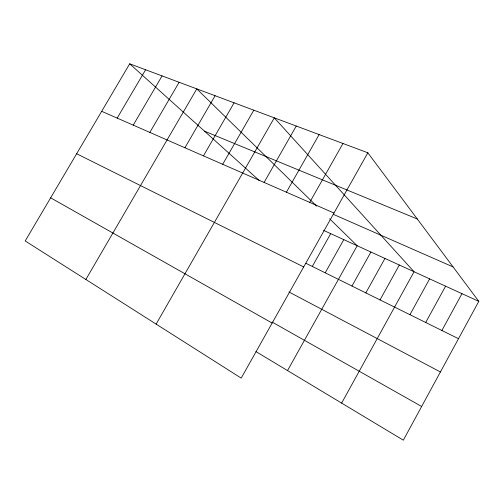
<?xml version="1.0" encoding="UTF-8"?>
<svg xmlns="http://www.w3.org/2000/svg" width="504" height="504" viewBox="0 0 504 504"><rect width="100%" height="100%" fill="white"/><g stroke="black" fill="none" stroke-linecap="round" stroke-linejoin="round"><path stroke-width="0.76" d="M367.844 152.781L241.202 378.126L25.2 240.962L129.698 63.813L367.844 152.781L478.8 301.354L403.326 440.187L255.95 351.597M441.888 330.485L461.979 293.662M425.704 322.484L445.593 286.165M409.941 314.691L429.622 278.869M341.643 403.112L414.061 271.75L274.302 117.835L156.133 324.104M380.029 299.911L399.326 265.016M351.975 286.045L370.906 252.019M365.835 292.893L384.949 258.439M287.532 370.585L357.191 245.75L329.603 218.768M325.219 272.822L343.797 239.627M312.304 266.44L330.712 233.642M309.695 202.387L342.966 143.489M286.417 192.2L319.127 134.581M264.096 182.429L296.257 126.038M222.686 164.298L253.814 110.181M203.452 155.881L234.095 102.816M184.924 147.767L215.101 95.722M85.863 279.481L196.793 88.88L316.669 206.117M149.845 132.413L179.128 82.278M133.226 125.137L162.08 75.909M117.18 118.112L145.612 69.76M204.46 131.153L417.299 219.001M101.669 111.321L333.988 213.022M333.333 214.326L453.083 266.918M323.599 230.391L478.8 301.354M305.991 263.321L458.501 338.694M76.646 153.745L303.685 266.937M288.981 291.986L440.408 371.971M272.084 322.043L421.653 406.482M50.646 197.826L272.141 323.07M129.698 63.813L259.207 180.457"/></g></svg>
